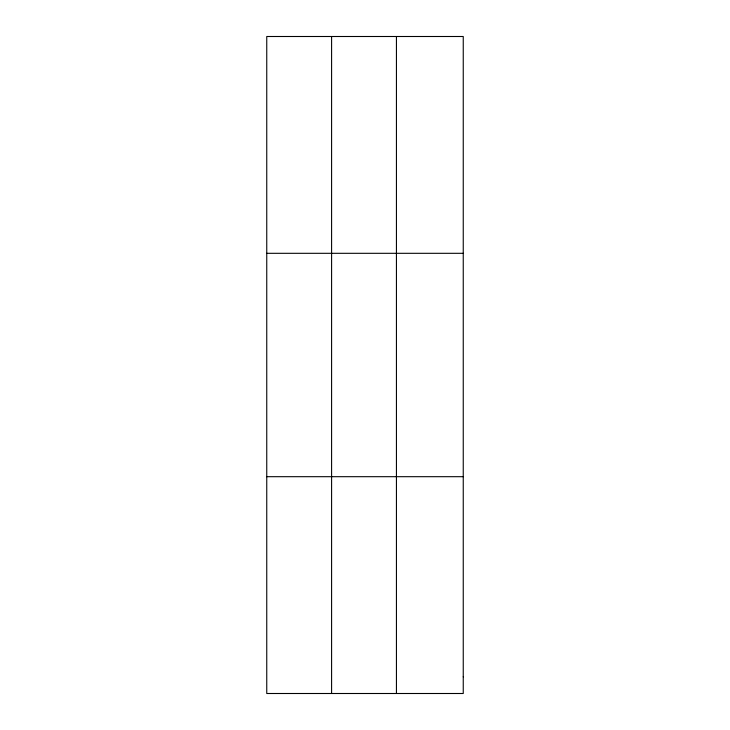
<?xml version="1.0" encoding="UTF-8"?>
<svg xmlns="http://www.w3.org/2000/svg" width="730" height="730" viewBox="0 0 730 730"><rect width="100%" height="100%" fill="white"/><g stroke="black" fill="none" stroke-linecap="round" stroke-linejoin="round"><path stroke-width="1.09" d="M331.593 36.5L331.593 693.5M396.436 36.5L396.436 693.5M266.751 253.31L463.249 253.31M266.751 476.69L463.249 476.69M463.249 676.82L463.249 693.5L266.751 693.5L266.751 36.5L463.249 36.5L463.249 676.82"/></g></svg>
